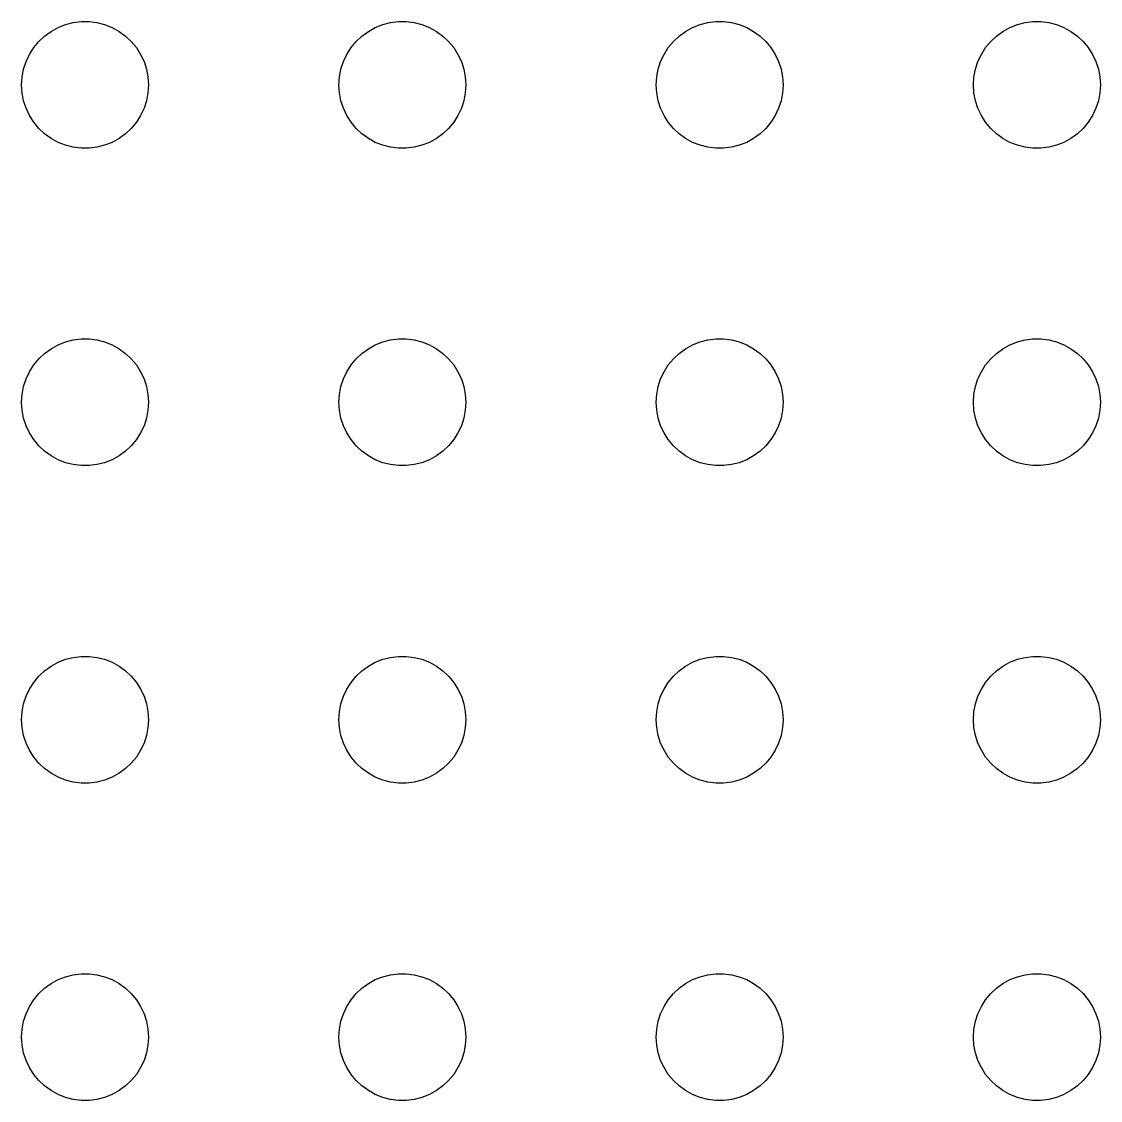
# Model space of a CAD drawing. Header units: metres. Extents: x -112 to 112, y -104 to 104.
# Drawn here: x -1.5 to 24, y 21 to 46.5 of the extents above; entities that cross this region are included whole.
import ezdxf

# ---------------------------------------------------------------- set-up
doc = ezdxf.new("R2010")
doc.units = ezdxf.units.M

msp = doc.modelspace()

# ---------------------------------------------------------------- linework, layer by layer
for p, q in [((-0.63866, 46.3572), (-0.46352, 46.4266)), ((-0.46352, 46.4266), (-0.28107, 46.4734)), ((-0.28107, 46.4734), (-0.09418, 46.497)), ((-0.09418, 46.497), (0.09418, 46.497)), ((0.09418, 46.497), (0.28107, 46.4734)), ((0.28107, 46.4734), (0.46352, 46.4266)), ((0.46352, 46.4266), (0.63866, 46.3572)), ((6.86133, 46.3572), (7.03647, 46.4266)), ((7.03647, 46.4266), (7.21892, 46.4734)), ((7.21892, 46.4734), (7.40581, 46.497)), ((7.40581, 46.497), (7.59418, 46.497)), ((7.59418, 46.497), (7.78107, 46.4734)), ((7.78107, 46.4734), (7.96352, 46.4266)), ((7.96352, 46.4266), (8.13866, 46.3572)), ((14.3613, 46.3572), (14.5365, 46.4266)), ((14.5365, 46.4266), (14.7189, 46.4734)), ((14.7189, 46.4734), (14.9058, 46.497)), ((14.9058, 46.497), (15.0942, 46.497)), ((15.0942, 46.497), (15.2811, 46.4734)), ((15.2811, 46.4734), (15.4635, 46.4266)), ((15.4635, 46.4266), (15.6387, 46.3572)), ((21.8613, 46.3572), (22.0365, 46.4266)), ((22.0365, 46.4266), (22.2189, 46.4734)), ((22.2189, 46.4734), (22.4058, 46.497)), ((22.4058, 46.497), (22.5942, 46.497)), ((22.5942, 46.497), (22.7811, 46.4734)), ((22.7811, 46.4734), (22.9635, 46.4266)), ((22.9635, 46.4266), (23.1387, 46.3572)), ((-1.09344, 46.0268), (-0.95613, 46.1558)), ((-0.95613, 46.1558), (-0.80373, 46.2665)), ((-0.80373, 46.2665), (-0.63866, 46.3572)), ((0.63866, 46.3572), (0.80373, 46.2665)), ((0.80373, 46.2665), (0.95613, 46.1558)), ((0.95613, 46.1558), (1.09344, 46.0268)), ((6.40654, 46.0268), (6.54385, 46.1558)), ((6.54385, 46.1558), (6.69626, 46.2665)), ((6.69626, 46.2665), (6.86133, 46.3572)), ((8.13866, 46.3572), (8.30373, 46.2665)), ((8.30373, 46.2665), (8.45613, 46.1558)), ((8.45613, 46.1558), (8.59344, 46.0268)), ((13.9065, 46.0268), (14.0439, 46.1558)), ((14.0439, 46.1558), (14.1963, 46.2665)), ((14.1963, 46.2665), (14.3613, 46.3572)), ((15.6387, 46.3572), (15.8037, 46.2665)), ((15.8037, 46.2665), (15.9561, 46.1558)), ((15.9561, 46.1558), (16.0934, 46.0268)), ((21.4065, 46.0268), (21.5439, 46.1558)), ((21.5439, 46.1558), (21.6963, 46.2665)), ((21.6963, 46.2665), (21.8613, 46.3572)), ((23.1387, 46.3572), (23.3037, 46.2665)), ((23.3037, 46.2665), (23.4561, 46.1558)), ((23.4561, 46.1558), (23.5934, 46.0268)), ((-1.21352, 45.8817), (-1.09344, 46.0268)), ((1.09344, 46.0268), (1.21352, 45.8817)), ((6.28647, 45.8817), (6.40654, 46.0268)), ((8.59344, 46.0268), (8.71352, 45.8817)), ((13.7865, 45.8817), (13.9065, 46.0268)), ((16.0934, 46.0268), (16.2135, 45.8817)), ((21.2865, 45.8817), (21.4065, 46.0268)), ((23.5934, 46.0268), (23.7135, 45.8817)), ((-1.39465, 45.5522), (-1.31445, 45.7226)), ((-1.31445, 45.7226), (-1.21352, 45.8817)), ((1.21352, 45.8817), (1.31445, 45.7226)), ((1.31445, 45.7226), (1.39465, 45.5522)), ((6.10533, 45.5522), (6.18553, 45.7226)), ((6.18553, 45.7226), (6.28647, 45.8817)), ((8.71352, 45.8817), (8.81445, 45.7226)), ((8.81445, 45.7226), (8.89465, 45.5522)), ((13.6053, 45.5522), (13.6855, 45.7226)), ((13.6855, 45.7226), (13.7865, 45.8817)), ((16.2135, 45.8817), (16.3145, 45.7226)), ((16.3145, 45.7226), (16.3947, 45.5522)), ((21.1053, 45.5522), (21.1855, 45.7226)), ((21.1855, 45.7226), (21.2865, 45.8817)), ((23.7135, 45.8817), (23.8145, 45.7226)), ((23.8145, 45.7226), (23.8947, 45.5522)), ((-1.45287, 45.373), (-1.39465, 45.5522)), ((1.39465, 45.5522), (1.45287, 45.373)), ((6.04712, 45.373), (6.10533, 45.5522)), ((8.89465, 45.5522), (8.95287, 45.373)), ((13.5471, 45.373), (13.6053, 45.5522)), ((16.3947, 45.5522), (16.4529, 45.373)), ((21.0471, 45.373), (21.1053, 45.5522)), ((23.8947, 45.5522), (23.9529, 45.373)), ((-1.5, 45), (-1.48816, 45.188)), ((-1.48816, 45.188), (-1.45287, 45.373)), ((1.45287, 45.373), (1.48816, 45.188)), ((1.48816, 45.188), (1.5, 45)), ((6, 45), (6.01183, 45.188)), ((6.01183, 45.188), (6.04712, 45.373)), ((8.95287, 45.373), (8.98816, 45.188)), ((8.98816, 45.188), (9, 45)), ((13.5, 45), (13.5118, 45.188)), ((13.5118, 45.188), (13.5471, 45.373)), ((16.4529, 45.373), (16.4882, 45.188)), ((16.4882, 45.188), (16.5, 45)), ((21, 45), (21.0118, 45.188)), ((21.0118, 45.188), (21.0471, 45.373)), ((23.9529, 45.373), (23.9882, 45.188)), ((23.9882, 45.188), (24, 45)), ((-1.48816, 44.812), (-1.5, 45)), ((1.5, 45), (1.48816, 44.812)), ((6.01183, 44.812), (6, 45)), ((9, 45), (8.98816, 44.812)), ((13.5118, 44.812), (13.5, 45)), ((16.5, 45), (16.4882, 44.812)), ((21.0118, 44.812), (21, 45)), ((24, 45), (23.9882, 44.812)), ((-1.45287, 44.627), (-1.48816, 44.812)), ((-1.39465, 44.4478), (-1.45287, 44.627)), ((1.45287, 44.627), (1.39465, 44.4478)), ((1.48816, 44.812), (1.45287, 44.627)), ((6.04712, 44.627), (6.01183, 44.812)), ((6.10533, 44.4478), (6.04712, 44.627)), ((8.95287, 44.627), (8.89465, 44.4478)), ((8.98816, 44.812), (8.95287, 44.627)), ((13.5471, 44.627), (13.5118, 44.812)), ((13.6053, 44.4478), (13.5471, 44.627)), ((16.4529, 44.627), (16.3947, 44.4478)), ((16.4882, 44.812), (16.4529, 44.627)), ((21.0471, 44.627), (21.0118, 44.812)), ((21.1053, 44.4478), (21.0471, 44.627)), ((23.9529, 44.627), (23.8947, 44.4478)), ((23.9882, 44.812), (23.9529, 44.627)), ((-1.31445, 44.2774), (-1.39465, 44.4478)), ((1.39465, 44.4478), (1.31445, 44.2774)), ((6.18553, 44.2774), (6.10533, 44.4478)), ((8.89465, 44.4478), (8.81445, 44.2774)), ((13.6855, 44.2774), (13.6053, 44.4478)), ((16.3947, 44.4478), (16.3145, 44.2774)), ((21.1855, 44.2774), (21.1053, 44.4478)), ((23.8947, 44.4478), (23.8145, 44.2774)), ((-1.21352, 44.1183), (-1.31445, 44.2774)), ((-1.09344, 43.9732), (-1.21352, 44.1183)), ((1.21352, 44.1183), (1.09344, 43.9732)), ((1.31445, 44.2774), (1.21352, 44.1183)), ((6.28647, 44.1183), (6.18553, 44.2774)), ((6.40654, 43.9732), (6.28647, 44.1183)), ((8.71352, 44.1183), (8.59344, 43.9732)), ((8.81445, 44.2774), (8.71352, 44.1183)), ((13.7865, 44.1183), (13.6855, 44.2774)), ((13.9065, 43.9732), (13.7865, 44.1183)), ((16.2135, 44.1183), (16.0934, 43.9732)), ((16.3145, 44.2774), (16.2135, 44.1183)), ((21.2865, 44.1183), (21.1855, 44.2774)), ((21.4065, 43.9732), (21.2865, 44.1183)), ((23.7135, 44.1183), (23.5934, 43.9732)), ((23.8145, 44.2774), (23.7135, 44.1183)), ((-0.95613, 43.8442), (-1.09344, 43.9732)), ((1.09344, 43.9732), (0.95613, 43.8442)), ((6.54385, 43.8442), (6.40654, 43.9732)), ((8.59344, 43.9732), (8.45613, 43.8442)), ((14.0439, 43.8442), (13.9065, 43.9732)), ((16.0934, 43.9732), (15.9561, 43.8442)), ((21.5439, 43.8442), (21.4065, 43.9732)), ((23.5934, 43.9732), (23.4561, 43.8442)), ((-0.80373, 43.7335), (-0.95613, 43.8442)), ((-0.63866, 43.6428), (-0.80373, 43.7335)), ((-0.46352, 43.5734), (-0.63866, 43.6428)), ((0.63866, 43.6428), (0.46352, 43.5734)), ((0.80373, 43.7335), (0.63866, 43.6428)), ((0.95613, 43.8442), (0.80373, 43.7335)), ((6.69626, 43.7335), (6.54385, 43.8442)), ((6.86133, 43.6428), (6.69626, 43.7335)), ((7.03647, 43.5734), (6.86133, 43.6428)), ((8.13866, 43.6428), (7.96352, 43.5734)), ((8.30373, 43.7335), (8.13866, 43.6428)), ((8.45613, 43.8442), (8.30373, 43.7335)), ((14.1963, 43.7335), (14.0439, 43.8442)), ((14.3613, 43.6428), (14.1963, 43.7335)), ((14.5365, 43.5734), (14.3613, 43.6428)), ((15.6387, 43.6428), (15.4635, 43.5734)), ((15.8037, 43.7335), (15.6387, 43.6428)), ((15.9561, 43.8442), (15.8037, 43.7335)), ((21.6963, 43.7335), (21.5439, 43.8442)), ((21.8613, 43.6428), (21.6963, 43.7335)), ((22.0365, 43.5734), (21.8613, 43.6428)), ((23.1387, 43.6428), (22.9635, 43.5734)), ((23.3037, 43.7335), (23.1387, 43.6428)), ((23.4561, 43.8442), (23.3037, 43.7335)), ((-0.28107, 43.5266), (-0.46352, 43.5734)), ((-0.09418, 43.503), (-0.28107, 43.5266)), ((0.09418, 43.503), (-0.09418, 43.503)), ((0.28107, 43.5266), (0.09418, 43.503)), ((0.46352, 43.5734), (0.28107, 43.5266)), ((7.21892, 43.5266), (7.03647, 43.5734)), ((7.40581, 43.503), (7.21892, 43.5266)), ((7.59418, 43.503), (7.40581, 43.503)), ((7.78107, 43.5266), (7.59418, 43.503)), ((7.96352, 43.5734), (7.78107, 43.5266)), ((14.7189, 43.5266), (14.5365, 43.5734)), ((14.9058, 43.503), (14.7189, 43.5266)), ((15.0942, 43.503), (14.9058, 43.503)), ((15.2811, 43.5266), (15.0942, 43.503)), ((15.4635, 43.5734), (15.2811, 43.5266)), ((22.2189, 43.5266), (22.0365, 43.5734)), ((22.4058, 43.503), (22.2189, 43.5266)), ((22.5942, 43.503), (22.4058, 43.503)), ((22.7811, 43.5266), (22.5942, 43.503)), ((22.9635, 43.5734), (22.7811, 43.5266)), ((-0.95613, 38.6558), (-0.80373, 38.7665)), ((-0.80373, 38.7665), (-0.63866, 38.8572)), ((-0.63866, 38.8572), (-0.46352, 38.9266)), ((-0.46352, 38.9266), (-0.28107, 38.9734)), ((-0.28107, 38.9734), (-0.09418, 38.997)), ((-0.09418, 38.997), (0.09418, 38.997)), ((0.09418, 38.997), (0.28107, 38.9734)), ((0.28107, 38.9734), (0.46352, 38.9266)), ((0.46352, 38.9266), (0.63866, 38.8572)), ((0.63866, 38.8572), (0.80373, 38.7665)), ((0.80373, 38.7665), (0.95613, 38.6558)), ((6.54385, 38.6558), (6.69626, 38.7665)), ((6.69626, 38.7665), (6.86133, 38.8572)), ((6.86133, 38.8572), (7.03647, 38.9266)), ((7.03647, 38.9266), (7.21892, 38.9734)), ((7.21892, 38.9734), (7.40581, 38.997)), ((7.40581, 38.997), (7.59418, 38.997)), ((7.59418, 38.997), (7.78107, 38.9734)), ((7.78107, 38.9734), (7.96352, 38.9266)), ((7.96352, 38.9266), (8.13866, 38.8572)), ((8.13866, 38.8572), (8.30373, 38.7665)), ((8.30373, 38.7665), (8.45613, 38.6558)), ((14.0439, 38.6558), (14.1963, 38.7665)), ((14.1963, 38.7665), (14.3613, 38.8572)), ((14.3613, 38.8572), (14.5365, 38.9266)), ((14.5365, 38.9266), (14.7189, 38.9734)), ((14.7189, 38.9734), (14.9058, 38.997)), ((14.9058, 38.997), (15.0942, 38.997)), ((15.0942, 38.997), (15.2811, 38.9734)), ((15.2811, 38.9734), (15.4635, 38.9266)), ((15.4635, 38.9266), (15.6387, 38.8572)), ((15.6387, 38.8572), (15.8037, 38.7665)), ((15.8037, 38.7665), (15.9561, 38.6558)), ((21.5439, 38.6558), (21.6963, 38.7665)), ((21.6963, 38.7665), (21.8613, 38.8572)), ((21.8613, 38.8572), (22.0365, 38.9266)), ((22.0365, 38.9266), (22.2189, 38.9734)), ((22.2189, 38.9734), (22.4058, 38.997)), ((22.4058, 38.997), (22.5942, 38.997)), ((22.5942, 38.997), (22.7811, 38.9734)), ((22.7811, 38.9734), (22.9635, 38.9266)), ((22.9635, 38.9266), (23.1387, 38.8572)), ((23.1387, 38.8572), (23.3037, 38.7665)), ((23.3037, 38.7665), (23.4561, 38.6558)), ((-1.21352, 38.3817), (-1.09344, 38.5268)), ((-1.09344, 38.5268), (-0.95613, 38.6558)), ((0.95613, 38.6558), (1.09344, 38.5268)), ((1.09344, 38.5268), (1.21352, 38.3817)), ((6.28647, 38.3817), (6.40654, 38.5268)), ((6.40654, 38.5268), (6.54385, 38.6558)), ((8.45613, 38.6558), (8.59344, 38.5268)), ((8.59344, 38.5268), (8.71352, 38.3817)), ((13.7865, 38.3817), (13.9065, 38.5268)), ((13.9065, 38.5268), (14.0439, 38.6558)), ((15.9561, 38.6558), (16.0934, 38.5268)), ((16.0934, 38.5268), (16.2135, 38.3817)), ((21.2865, 38.3817), (21.4065, 38.5268)), ((21.4065, 38.5268), (21.5439, 38.6558)), ((23.4561, 38.6558), (23.5934, 38.5268)), ((23.5934, 38.5268), (23.7135, 38.3817)), ((-1.31445, 38.2226), (-1.21352, 38.3817)), ((1.21352, 38.3817), (1.31445, 38.2226)), ((6.18553, 38.2226), (6.28647, 38.3817)), ((8.71352, 38.3817), (8.81445, 38.2226)), ((13.6855, 38.2226), (13.7865, 38.3817)), ((16.2135, 38.3817), (16.3145, 38.2226)), ((21.1855, 38.2226), (21.2865, 38.3817)), ((23.7135, 38.3817), (23.8145, 38.2226)), ((-1.45287, 37.873), (-1.39465, 38.0522)), ((-1.39465, 38.0522), (-1.31445, 38.2226)), ((1.31445, 38.2226), (1.39465, 38.0522)), ((1.39465, 38.0522), (1.45287, 37.873)), ((6.04712, 37.873), (6.10533, 38.0522)), ((6.10533, 38.0522), (6.18553, 38.2226)), ((8.81445, 38.2226), (8.89465, 38.0522)), ((8.89465, 38.0522), (8.95287, 37.873)), ((13.5471, 37.873), (13.6053, 38.0522)), ((13.6053, 38.0522), (13.6855, 38.2226)), ((16.3145, 38.2226), (16.3947, 38.0522)), ((16.3947, 38.0522), (16.4529, 37.873)), ((21.0471, 37.873), (21.1053, 38.0522)), ((21.1053, 38.0522), (21.1855, 38.2226)), ((23.8145, 38.2226), (23.8947, 38.0522)), ((23.8947, 38.0522), (23.9529, 37.873)), ((-1.48816, 37.688), (-1.45287, 37.873)), ((1.45287, 37.873), (1.48816, 37.688)), ((6.01183, 37.688), (6.04712, 37.873)), ((8.95287, 37.873), (8.98816, 37.688)), ((13.5118, 37.688), (13.5471, 37.873)), ((16.4529, 37.873), (16.4882, 37.688)), ((21.0118, 37.688), (21.0471, 37.873)), ((23.9529, 37.873), (23.9882, 37.688)), ((-1.5, 37.5), (-1.48816, 37.688)), ((-1.48816, 37.312), (-1.5, 37.5)), ((1.48816, 37.688), (1.5, 37.5)), ((1.5, 37.5), (1.48816, 37.312)), ((6, 37.5), (6.01183, 37.688)), ((6.01183, 37.312), (6, 37.5)), ((8.98816, 37.688), (9, 37.5)), ((9, 37.5), (8.98816, 37.312)), ((13.5, 37.5), (13.5118, 37.688)), ((13.5118, 37.312), (13.5, 37.5)), ((16.4882, 37.688), (16.5, 37.5)), ((16.5, 37.5), (16.4882, 37.312)), ((21, 37.5), (21.0118, 37.688)), ((21.0118, 37.312), (21, 37.5)), ((23.9882, 37.688), (24, 37.5)), ((24, 37.5), (23.9882, 37.312)), ((-1.45287, 37.127), (-1.48816, 37.312)), ((1.48816, 37.312), (1.45287, 37.127)), ((6.04712, 37.127), (6.01183, 37.312)), ((8.98816, 37.312), (8.95287, 37.127)), ((13.5471, 37.127), (13.5118, 37.312)), ((16.4882, 37.312), (16.4529, 37.127)), ((21.0471, 37.127), (21.0118, 37.312)), ((23.9882, 37.312), (23.9529, 37.127)), ((-1.39465, 36.9478), (-1.45287, 37.127)), ((1.45287, 37.127), (1.39465, 36.9478)), ((6.10533, 36.9478), (6.04712, 37.127)), ((8.95287, 37.127), (8.89465, 36.9478)), ((13.6053, 36.9478), (13.5471, 37.127)), ((16.4529, 37.127), (16.3947, 36.9478)), ((21.1053, 36.9478), (21.0471, 37.127)), ((23.9529, 37.127), (23.8947, 36.9478)), ((-1.31445, 36.7774), (-1.39465, 36.9478)), ((-1.21352, 36.6183), (-1.31445, 36.7774)), ((1.31445, 36.7774), (1.21352, 36.6183)), ((1.39465, 36.9478), (1.31445, 36.7774)), ((6.18553, 36.7774), (6.10533, 36.9478)), ((6.28647, 36.6183), (6.18553, 36.7774)), ((8.81445, 36.7774), (8.71352, 36.6183)), ((8.89465, 36.9478), (8.81445, 36.7774)), ((13.6855, 36.7774), (13.6053, 36.9478)), ((13.7865, 36.6183), (13.6855, 36.7774)), ((16.3145, 36.7774), (16.2135, 36.6183)), ((16.3947, 36.9478), (16.3145, 36.7774)), ((21.1855, 36.7774), (21.1053, 36.9478)), ((21.2865, 36.6183), (21.1855, 36.7774)), ((23.8145, 36.7774), (23.7135, 36.6183)), ((23.8947, 36.9478), (23.8145, 36.7774)), ((-1.09344, 36.4732), (-1.21352, 36.6183)), ((-0.95613, 36.3442), (-1.09344, 36.4732)), ((1.09344, 36.4732), (0.95613, 36.3442)), ((1.21352, 36.6183), (1.09344, 36.4732)), ((6.40654, 36.4732), (6.28647, 36.6183)), ((6.54385, 36.3442), (6.40654, 36.4732)), ((8.59344, 36.4732), (8.45613, 36.3442)), ((8.71352, 36.6183), (8.59344, 36.4732)), ((13.9065, 36.4732), (13.7865, 36.6183)), ((14.0439, 36.3442), (13.9065, 36.4732)), ((16.0934, 36.4732), (15.9561, 36.3442)), ((16.2135, 36.6183), (16.0934, 36.4732)), ((21.4065, 36.4732), (21.2865, 36.6183)), ((21.5439, 36.3442), (21.4065, 36.4732)), ((23.5934, 36.4732), (23.4561, 36.3442)), ((23.7135, 36.6183), (23.5934, 36.4732)), ((-0.80373, 36.2335), (-0.95613, 36.3442)), ((-0.63866, 36.1428), (-0.80373, 36.2335)), ((0.80373, 36.2335), (0.63866, 36.1428)), ((0.95613, 36.3442), (0.80373, 36.2335)), ((6.69626, 36.2335), (6.54385, 36.3442)), ((6.86133, 36.1428), (6.69626, 36.2335)), ((8.30373, 36.2335), (8.13866, 36.1428)), ((8.45613, 36.3442), (8.30373, 36.2335)), ((14.1963, 36.2335), (14.0439, 36.3442)), ((14.3613, 36.1428), (14.1963, 36.2335)), ((15.8037, 36.2335), (15.6387, 36.1428)), ((15.9561, 36.3442), (15.8037, 36.2335)), ((21.6963, 36.2335), (21.5439, 36.3442)), ((21.8613, 36.1428), (21.6963, 36.2335)), ((23.3037, 36.2335), (23.1387, 36.1428)), ((23.4561, 36.3442), (23.3037, 36.2335)), ((-0.46352, 36.0734), (-0.63866, 36.1428)), ((-0.28107, 36.0266), (-0.46352, 36.0734)), ((-0.09418, 36.003), (-0.28107, 36.0266)), ((0.09418, 36.003), (-0.09418, 36.003)), ((0.28107, 36.0266), (0.09418, 36.003)), ((0.46352, 36.0734), (0.28107, 36.0266)), ((0.63866, 36.1428), (0.46352, 36.0734)), ((7.03647, 36.0734), (6.86133, 36.1428)), ((7.21892, 36.0266), (7.03647, 36.0734)), ((7.40581, 36.003), (7.21892, 36.0266)), ((7.59418, 36.003), (7.40581, 36.003)), ((7.78107, 36.0266), (7.59418, 36.003)), ((7.96352, 36.0734), (7.78107, 36.0266)), ((8.13866, 36.1428), (7.96352, 36.0734)), ((14.5365, 36.0734), (14.3613, 36.1428)), ((14.7189, 36.0266), (14.5365, 36.0734)), ((14.9058, 36.003), (14.7189, 36.0266)), ((15.0942, 36.003), (14.9058, 36.003)), ((15.2811, 36.0266), (15.0942, 36.003)), ((15.4635, 36.0734), (15.2811, 36.0266)), ((15.6387, 36.1428), (15.4635, 36.0734)), ((22.0365, 36.0734), (21.8613, 36.1428)), ((22.2189, 36.0266), (22.0365, 36.0734)), ((22.4058, 36.003), (22.2189, 36.0266)), ((22.5942, 36.003), (22.4058, 36.003)), ((22.7811, 36.0266), (22.5942, 36.003)), ((22.9635, 36.0734), (22.7811, 36.0266)), ((23.1387, 36.1428), (22.9635, 36.0734)), ((-0.63866, 31.3572), (-0.46352, 31.4266)), ((-0.46352, 31.4266), (-0.28107, 31.4734)), ((-0.28107, 31.4734), (-0.09418, 31.497)), ((-0.09418, 31.497), (0.09418, 31.497)), ((0.09418, 31.497), (0.28107, 31.4734)), ((0.28107, 31.4734), (0.46352, 31.4266)), ((0.46352, 31.4266), (0.63866, 31.3572)), ((6.86133, 31.3572), (7.03647, 31.4266)), ((7.03647, 31.4266), (7.21892, 31.4734)), ((7.21892, 31.4734), (7.40581, 31.497)), ((7.40581, 31.497), (7.59418, 31.497)), ((7.59418, 31.497), (7.78107, 31.4734)), ((7.78107, 31.4734), (7.96352, 31.4266)), ((7.96352, 31.4266), (8.13866, 31.3572)), ((14.3613, 31.3572), (14.5365, 31.4266)), ((14.5365, 31.4266), (14.7189, 31.4734)), ((14.7189, 31.4734), (14.9058, 31.497)), ((14.9058, 31.497), (15.0942, 31.497)), ((15.0942, 31.497), (15.2811, 31.4734)), ((15.2811, 31.4734), (15.4635, 31.4266)), ((15.4635, 31.4266), (15.6387, 31.3572)), ((21.8613, 31.3572), (22.0365, 31.4266)), ((22.0365, 31.4266), (22.2189, 31.4734)), ((22.2189, 31.4734), (22.4058, 31.497)), ((22.4058, 31.497), (22.5942, 31.497)), ((22.5942, 31.497), (22.7811, 31.4734)), ((22.7811, 31.4734), (22.9635, 31.4266)), ((22.9635, 31.4266), (23.1387, 31.3572)), ((-1.09344, 31.0268), (-0.95613, 31.1558)), ((-0.95613, 31.1558), (-0.80373, 31.2665)), ((-0.80373, 31.2665), (-0.63866, 31.3572)), ((0.63866, 31.3572), (0.80373, 31.2665)), ((0.80373, 31.2665), (0.95613, 31.1558)), ((0.95613, 31.1558), (1.09344, 31.0268)), ((6.40654, 31.0268), (6.54385, 31.1558)), ((6.54385, 31.1558), (6.69626, 31.2665)), ((6.69626, 31.2665), (6.86133, 31.3572)), ((8.13866, 31.3572), (8.30373, 31.2665)), ((8.30373, 31.2665), (8.45613, 31.1558)), ((8.45613, 31.1558), (8.59344, 31.0268)), ((13.9065, 31.0268), (14.0439, 31.1558)), ((14.0439, 31.1558), (14.1963, 31.2665)), ((14.1963, 31.2665), (14.3613, 31.3572)), ((15.6387, 31.3572), (15.8037, 31.2665)), ((15.8037, 31.2665), (15.9561, 31.1558)), ((15.9561, 31.1558), (16.0934, 31.0268)), ((21.4065, 31.0268), (21.5439, 31.1558)), ((21.5439, 31.1558), (21.6963, 31.2665)), ((21.6963, 31.2665), (21.8613, 31.3572)), ((23.1387, 31.3572), (23.3037, 31.2665)), ((23.3037, 31.2665), (23.4561, 31.1558)), ((23.4561, 31.1558), (23.5934, 31.0268)), ((-1.31445, 30.7226), (-1.21352, 30.8817)), ((-1.21352, 30.8817), (-1.09344, 31.0268)), ((1.09344, 31.0268), (1.21352, 30.8817)), ((1.21352, 30.8817), (1.31445, 30.7226)), ((6.18553, 30.7226), (6.28647, 30.8817)), ((6.28647, 30.8817), (6.40654, 31.0268)), ((8.59344, 31.0268), (8.71352, 30.8817)), ((8.71352, 30.8817), (8.81445, 30.7226)), ((13.6855, 30.7226), (13.7865, 30.8817)), ((13.7865, 30.8817), (13.9065, 31.0268)), ((16.0934, 31.0268), (16.2135, 30.8817)), ((16.2135, 30.8817), (16.3145, 30.7226)), ((21.1855, 30.7226), (21.2865, 30.8817)), ((21.2865, 30.8817), (21.4065, 31.0268)), ((23.5934, 31.0268), (23.7135, 30.8817)), ((23.7135, 30.8817), (23.8145, 30.7226)), ((-1.39465, 30.5522), (-1.31445, 30.7226)), ((1.31445, 30.7226), (1.39465, 30.5522)), ((6.10533, 30.5522), (6.18553, 30.7226)), ((8.81445, 30.7226), (8.89465, 30.5522)), ((13.6053, 30.5522), (13.6855, 30.7226)), ((16.3145, 30.7226), (16.3947, 30.5522)), ((21.1053, 30.5522), (21.1855, 30.7226)), ((23.8145, 30.7226), (23.8947, 30.5522)), ((-1.48816, 30.188), (-1.45287, 30.373)), ((-1.45287, 30.373), (-1.39465, 30.5522)), ((1.39465, 30.5522), (1.45287, 30.373)), ((1.45287, 30.373), (1.48816, 30.188)), ((6.01183, 30.188), (6.04712, 30.373)), ((6.04712, 30.373), (6.10533, 30.5522)), ((8.89465, 30.5522), (8.95287, 30.373)), ((8.95287, 30.373), (8.98816, 30.188)), ((13.5118, 30.188), (13.5471, 30.373)), ((13.5471, 30.373), (13.6053, 30.5522)), ((16.3947, 30.5522), (16.4529, 30.373)), ((16.4529, 30.373), (16.4882, 30.188)), ((21.0118, 30.188), (21.0471, 30.373)), ((21.0471, 30.373), (21.1053, 30.5522)), ((23.8947, 30.5522), (23.9529, 30.373)), ((23.9529, 30.373), (23.9882, 30.188)), ((-1.5, 30), (-1.48816, 30.188)), ((1.48816, 30.188), (1.5, 30)), ((6, 30), (6.01183, 30.188)), ((8.98816, 30.188), (9, 30)), ((13.5, 30), (13.5118, 30.188)), ((16.4882, 30.188), (16.5, 30)), ((21, 30), (21.0118, 30.188)), ((23.9882, 30.188), (24, 30)), ((-1.48816, 29.812), (-1.5, 30)), ((1.5, 30), (1.48816, 29.812)), ((6.01183, 29.812), (6, 30)), ((9, 30), (8.98816, 29.812)), ((13.5118, 29.812), (13.5, 30)), ((16.5, 30), (16.4882, 29.812)), ((21.0118, 29.812), (21, 30)), ((24, 30), (23.9882, 29.812)), ((-1.45287, 29.627), (-1.48816, 29.812)), ((-1.39465, 29.4478), (-1.45287, 29.627)), ((1.45287, 29.627), (1.39465, 29.4478)), ((1.48816, 29.812), (1.45287, 29.627)), ((6.04712, 29.627), (6.01183, 29.812)), ((6.10533, 29.4478), (6.04712, 29.627)), ((8.95287, 29.627), (8.89465, 29.4478)), ((8.98816, 29.812), (8.95287, 29.627)), ((13.5471, 29.627), (13.5118, 29.812)), ((13.6053, 29.4478), (13.5471, 29.627)), ((16.4529, 29.627), (16.3947, 29.4478)), ((16.4882, 29.812), (16.4529, 29.627)), ((21.0471, 29.627), (21.0118, 29.812)), ((21.1053, 29.4478), (21.0471, 29.627)), ((23.9529, 29.627), (23.8947, 29.4478)), ((23.9882, 29.812), (23.9529, 29.627)), ((-1.31445, 29.2774), (-1.39465, 29.4478)), ((1.39465, 29.4478), (1.31445, 29.2774)), ((6.18553, 29.2774), (6.10533, 29.4478)), ((8.89465, 29.4478), (8.81445, 29.2774)), ((13.6855, 29.2774), (13.6053, 29.4478)), ((16.3947, 29.4478), (16.3145, 29.2774)), ((21.1855, 29.2774), (21.1053, 29.4478)), ((23.8947, 29.4478), (23.8145, 29.2774)), ((-1.21352, 29.1183), (-1.31445, 29.2774)), ((-1.09344, 28.9732), (-1.21352, 29.1183)), ((1.21352, 29.1183), (1.09344, 28.9732)), ((1.31445, 29.2774), (1.21352, 29.1183)), ((6.28647, 29.1183), (6.18553, 29.2774)), ((6.40654, 28.9732), (6.28647, 29.1183)), ((8.71352, 29.1183), (8.59344, 28.9732)), ((8.81445, 29.2774), (8.71352, 29.1183)), ((13.7865, 29.1183), (13.6855, 29.2774)), ((13.9065, 28.9732), (13.7865, 29.1183)), ((16.2135, 29.1183), (16.0934, 28.9732)), ((16.3145, 29.2774), (16.2135, 29.1183)), ((21.2865, 29.1183), (21.1855, 29.2774)), ((21.4065, 28.9732), (21.2865, 29.1183)), ((23.7135, 29.1183), (23.5934, 28.9732)), ((23.8145, 29.2774), (23.7135, 29.1183)), ((-0.95613, 28.8442), (-1.09344, 28.9732)), ((-0.80373, 28.7335), (-0.95613, 28.8442)), ((0.95613, 28.8442), (0.80373, 28.7335)), ((1.09344, 28.9732), (0.95613, 28.8442)), ((6.54385, 28.8442), (6.40654, 28.9732)), ((6.69626, 28.7335), (6.54385, 28.8442)), ((8.45613, 28.8442), (8.30373, 28.7335)), ((8.59344, 28.9732), (8.45613, 28.8442)), ((14.0439, 28.8442), (13.9065, 28.9732)), ((14.1963, 28.7335), (14.0439, 28.8442)), ((15.9561, 28.8442), (15.8037, 28.7335)), ((16.0934, 28.9732), (15.9561, 28.8442)), ((21.5439, 28.8442), (21.4065, 28.9732)), ((21.6963, 28.7335), (21.5439, 28.8442)), ((23.4561, 28.8442), (23.3037, 28.7335)), ((23.5934, 28.9732), (23.4561, 28.8442)), ((-0.63866, 28.6427), (-0.80373, 28.7335)), ((-0.46352, 28.5734), (-0.63866, 28.6427)), ((-0.28107, 28.5266), (-0.46352, 28.5734)), ((0.46352, 28.5734), (0.28107, 28.5266)), ((0.63866, 28.6427), (0.46352, 28.5734)), ((0.80373, 28.7335), (0.63866, 28.6427)), ((6.86133, 28.6427), (6.69626, 28.7335)), ((7.03647, 28.5734), (6.86133, 28.6427)), ((7.21892, 28.5266), (7.03647, 28.5734)), ((7.96352, 28.5734), (7.78107, 28.5266)), ((8.13866, 28.6427), (7.96352, 28.5734)), ((8.30373, 28.7335), (8.13866, 28.6427)), ((14.3613, 28.6427), (14.1963, 28.7335)), ((14.5365, 28.5734), (14.3613, 28.6427)), ((14.7189, 28.5266), (14.5365, 28.5734)), ((15.4635, 28.5734), (15.2811, 28.5266)), ((15.6387, 28.6427), (15.4635, 28.5734)), ((15.8037, 28.7335), (15.6387, 28.6427)), ((21.8613, 28.6427), (21.6963, 28.7335)), ((22.0365, 28.5734), (21.8613, 28.6427)), ((22.2189, 28.5266), (22.0365, 28.5734)), ((22.9635, 28.5734), (22.7811, 28.5266)), ((23.1387, 28.6427), (22.9635, 28.5734)), ((23.3037, 28.7335), (23.1387, 28.6427)), ((-0.09418, 28.503), (-0.28107, 28.5266)), ((0.09418, 28.503), (-0.09418, 28.503)), ((0.28107, 28.5266), (0.09418, 28.503)), ((7.40581, 28.503), (7.21892, 28.5266)), ((7.59418, 28.503), (7.40581, 28.503)), ((7.78107, 28.5266), (7.59418, 28.503)), ((14.9058, 28.503), (14.7189, 28.5266)), ((15.0942, 28.503), (14.9058, 28.503)), ((15.2811, 28.5266), (15.0942, 28.503)), ((22.4058, 28.503), (22.2189, 28.5266)), ((22.5942, 28.503), (22.4058, 28.503)), ((22.7811, 28.5266), (22.5942, 28.503)), ((-0.46352, 23.9266), (-0.28107, 23.9734)), ((-0.28107, 23.9734), (-0.09418, 23.997)), ((-0.09418, 23.997), (0.09418, 23.997)), ((0.09418, 23.997), (0.28107, 23.9734)), ((0.28107, 23.9734), (0.46352, 23.9266)), ((7.03647, 23.9266), (7.21892, 23.9734)), ((7.21892, 23.9734), (7.40581, 23.997)), ((7.40581, 23.997), (7.59418, 23.997)), ((7.59418, 23.997), (7.78107, 23.9734)), ((7.78107, 23.9734), (7.96352, 23.9266)), ((14.5365, 23.9266), (14.7189, 23.9734)), ((14.7189, 23.9734), (14.9058, 23.997)), ((14.9058, 23.997), (15.0942, 23.997)), ((15.0942, 23.997), (15.2811, 23.9734)), ((15.2811, 23.9734), (15.4635, 23.9266)), ((22.0365, 23.9266), (22.2189, 23.9734)), ((22.2189, 23.9734), (22.4058, 23.997)), ((22.4058, 23.997), (22.5942, 23.997)), ((22.5942, 23.997), (22.7811, 23.9734)), ((22.7811, 23.9734), (22.9635, 23.9266)), ((-0.95613, 23.6558), (-0.80373, 23.7665)), ((-0.80373, 23.7665), (-0.63866, 23.8572)), ((-0.63866, 23.8572), (-0.46352, 23.9266)), ((0.46352, 23.9266), (0.63866, 23.8572)), ((0.63866, 23.8572), (0.80373, 23.7665)), ((0.80373, 23.7665), (0.95613, 23.6558)), ((6.54385, 23.6558), (6.69626, 23.7665)), ((6.69626, 23.7665), (6.86133, 23.8572)), ((6.86133, 23.8572), (7.03647, 23.9266)), ((7.96352, 23.9266), (8.13866, 23.8572)), ((8.13866, 23.8572), (8.30373, 23.7665)), ((8.30373, 23.7665), (8.45613, 23.6558)), ((14.0439, 23.6558), (14.1963, 23.7665)), ((14.1963, 23.7665), (14.3613, 23.8572)), ((14.3613, 23.8572), (14.5365, 23.9266)), ((15.4635, 23.9266), (15.6387, 23.8572)), ((15.6387, 23.8572), (15.8037, 23.7665)), ((15.8037, 23.7665), (15.9561, 23.6558)), ((21.5439, 23.6558), (21.6963, 23.7665)), ((21.6963, 23.7665), (21.8613, 23.8572)), ((21.8613, 23.8572), (22.0365, 23.9266)), ((22.9635, 23.9266), (23.1387, 23.8572)), ((23.1387, 23.8572), (23.3037, 23.7665)), ((23.3037, 23.7665), (23.4561, 23.6558)), ((-1.21352, 23.3817), (-1.09344, 23.5268)), ((-1.09344, 23.5268), (-0.95613, 23.6558)), ((0.95613, 23.6558), (1.09344, 23.5268)), ((1.09344, 23.5268), (1.21352, 23.3817)), ((6.28647, 23.3817), (6.40654, 23.5268)), ((6.40654, 23.5268), (6.54385, 23.6558)), ((8.45613, 23.6558), (8.59344, 23.5268)), ((8.59344, 23.5268), (8.71352, 23.3817)), ((13.7865, 23.3817), (13.9065, 23.5268)), ((13.9065, 23.5268), (14.0439, 23.6558)), ((15.9561, 23.6558), (16.0934, 23.5268)), ((16.0934, 23.5268), (16.2135, 23.3817)), ((21.2865, 23.3817), (21.4065, 23.5268)), ((21.4065, 23.5268), (21.5439, 23.6558)), ((23.4561, 23.6558), (23.5934, 23.5268)), ((23.5934, 23.5268), (23.7135, 23.3817)), ((-1.39465, 23.0522), (-1.31445, 23.2226)), ((-1.31445, 23.2226), (-1.21352, 23.3817)), ((1.21352, 23.3817), (1.31445, 23.2226)), ((1.31445, 23.2226), (1.39465, 23.0522)), ((6.10533, 23.0522), (6.18553, 23.2226)), ((6.18553, 23.2226), (6.28647, 23.3817)), ((8.71352, 23.3817), (8.81445, 23.2226)), ((8.81445, 23.2226), (8.89465, 23.0522)), ((13.6053, 23.0522), (13.6855, 23.2226)), ((13.6855, 23.2226), (13.7865, 23.3817)), ((16.2135, 23.3817), (16.3145, 23.2226)), ((16.3145, 23.2226), (16.3947, 23.0522)), ((21.1053, 23.0522), (21.1855, 23.2226)), ((21.1855, 23.2226), (21.2865, 23.3817)), ((23.7135, 23.3817), (23.8145, 23.2226)), ((23.8145, 23.2226), (23.8947, 23.0522)), ((-1.45287, 22.873), (-1.39465, 23.0522)), ((1.39465, 23.0522), (1.45287, 22.873)), ((6.04712, 22.873), (6.10533, 23.0522)), ((8.89465, 23.0522), (8.95287, 22.873)), ((13.5471, 22.873), (13.6053, 23.0522)), ((16.3947, 23.0522), (16.4529, 22.873)), ((21.0471, 22.873), (21.1053, 23.0522)), ((23.8947, 23.0522), (23.9529, 22.873)), ((-1.48816, 22.688), (-1.45287, 22.873)), ((1.45287, 22.873), (1.48816, 22.688)), ((6.01183, 22.688), (6.04712, 22.873)), ((8.95287, 22.873), (8.98816, 22.688)), ((13.5118, 22.688), (13.5471, 22.873)), ((16.4529, 22.873), (16.4882, 22.688)), ((21.0118, 22.688), (21.0471, 22.873)), ((23.9529, 22.873), (23.9882, 22.688)), ((-1.5, 22.5), (-1.48816, 22.688)), ((-1.48816, 22.312), (-1.5, 22.5)), ((1.48816, 22.688), (1.5, 22.5)), ((1.5, 22.5), (1.48816, 22.312)), ((6, 22.5), (6.01183, 22.688)), ((6.01183, 22.312), (6, 22.5)), ((8.98816, 22.688), (9, 22.5)), ((9, 22.5), (8.98816, 22.312)), ((13.5, 22.5), (13.5118, 22.688)), ((13.5118, 22.312), (13.5, 22.5)), ((16.4882, 22.688), (16.5, 22.5)), ((16.5, 22.5), (16.4882, 22.312)), ((21, 22.5), (21.0118, 22.688)), ((21.0118, 22.312), (21, 22.5)), ((23.9882, 22.688), (24, 22.5)), ((24, 22.5), (23.9882, 22.312)), ((-1.45287, 22.127), (-1.48816, 22.312)), ((1.48816, 22.312), (1.45287, 22.127)), ((6.04712, 22.127), (6.01183, 22.312)), ((8.98816, 22.312), (8.95287, 22.127)), ((13.5471, 22.127), (13.5118, 22.312)), ((16.4882, 22.312), (16.4529, 22.127)), ((21.0471, 22.127), (21.0118, 22.312)), ((23.9882, 22.312), (23.9529, 22.127)), ((-1.39465, 21.9478), (-1.45287, 22.127)), ((-1.31445, 21.7774), (-1.39465, 21.9478)), ((1.39465, 21.9478), (1.31445, 21.7774)), ((1.45287, 22.127), (1.39465, 21.9478)), ((6.10533, 21.9478), (6.04712, 22.127)), ((6.18553, 21.7774), (6.10533, 21.9478)), ((8.89465, 21.9478), (8.81445, 21.7774)), ((8.95287, 22.127), (8.89465, 21.9478)), ((13.6053, 21.9478), (13.5471, 22.127)), ((13.6855, 21.7774), (13.6053, 21.9478)), ((16.3947, 21.9478), (16.3145, 21.7774)), ((16.4529, 22.127), (16.3947, 21.9478)), ((21.1053, 21.9478), (21.0471, 22.127)), ((21.1855, 21.7774), (21.1053, 21.9478)), ((23.8947, 21.9478), (23.8145, 21.7774)), ((23.9529, 22.127), (23.8947, 21.9478)), ((-1.21352, 21.6183), (-1.31445, 21.7774)), ((1.31445, 21.7774), (1.21352, 21.6183)), ((6.28647, 21.6183), (6.18553, 21.7774)), ((8.81445, 21.7774), (8.71352, 21.6183)), ((13.7865, 21.6183), (13.6855, 21.7774)), ((16.3145, 21.7774), (16.2135, 21.6183)), ((21.2865, 21.6183), (21.1855, 21.7774)), ((23.8145, 21.7774), (23.7135, 21.6183)), ((-1.09344, 21.4732), (-1.21352, 21.6183)), ((-0.95613, 21.3442), (-1.09344, 21.4732)), ((1.09344, 21.4732), (0.95613, 21.3442)), ((1.21352, 21.6183), (1.09344, 21.4732)), ((6.40654, 21.4732), (6.28647, 21.6183)), ((6.54385, 21.3442), (6.40654, 21.4732)), ((8.59344, 21.4732), (8.45613, 21.3442)), ((8.71352, 21.6183), (8.59344, 21.4732)), ((13.9065, 21.4732), (13.7865, 21.6183)), ((14.0439, 21.3442), (13.9065, 21.4732)), ((16.0934, 21.4732), (15.9561, 21.3442)), ((16.2135, 21.6183), (16.0934, 21.4732)), ((21.4065, 21.4732), (21.2865, 21.6183)), ((21.5439, 21.3442), (21.4065, 21.4732)), ((23.5934, 21.4732), (23.4561, 21.3442)), ((23.7135, 21.6183), (23.5934, 21.4732)), ((-0.80373, 21.2335), (-0.95613, 21.3442)), ((-0.63866, 21.1427), (-0.80373, 21.2335)), ((0.80373, 21.2335), (0.63866, 21.1427)), ((0.95613, 21.3442), (0.80373, 21.2335)), ((6.69626, 21.2335), (6.54385, 21.3442)), ((6.86133, 21.1427), (6.69626, 21.2335)), ((8.30373, 21.2335), (8.13866, 21.1427)), ((8.45613, 21.3442), (8.30373, 21.2335)), ((14.1963, 21.2335), (14.0439, 21.3442)), ((14.3613, 21.1427), (14.1963, 21.2335)), ((15.8037, 21.2335), (15.6387, 21.1427)), ((15.9561, 21.3442), (15.8037, 21.2335)), ((21.6963, 21.2335), (21.5439, 21.3442)), ((21.8613, 21.1427), (21.6963, 21.2335)), ((23.3037, 21.2335), (23.1387, 21.1427)), ((23.4561, 21.3442), (23.3037, 21.2335)), ((-0.46352, 21.0734), (-0.63866, 21.1427)), ((-0.28107, 21.0266), (-0.46352, 21.0734)), ((-0.09418, 21.003), (-0.28107, 21.0266)), ((0.09418, 21.003), (-0.09418, 21.003)), ((0.28107, 21.0266), (0.09418, 21.003)), ((0.46352, 21.0734), (0.28107, 21.0266)), ((0.63866, 21.1427), (0.46352, 21.0734)), ((7.03647, 21.0734), (6.86133, 21.1427)), ((7.21892, 21.0266), (7.03647, 21.0734)), ((7.40581, 21.003), (7.21892, 21.0266)), ((7.59418, 21.003), (7.40581, 21.003)), ((7.78107, 21.0266), (7.59418, 21.003)), ((7.96352, 21.0734), (7.78107, 21.0266)), ((8.13866, 21.1427), (7.96352, 21.0734)), ((14.5365, 21.0734), (14.3613, 21.1427)), ((14.7189, 21.0266), (14.5365, 21.0734)), ((14.9058, 21.003), (14.7189, 21.0266)), ((15.0942, 21.003), (14.9058, 21.003)), ((15.2811, 21.0266), (15.0942, 21.003)), ((15.4635, 21.0734), (15.2811, 21.0266)), ((15.6387, 21.1427), (15.4635, 21.0734)), ((22.0365, 21.0734), (21.8613, 21.1427)), ((22.2189, 21.0266), (22.0365, 21.0734)), ((22.4058, 21.003), (22.2189, 21.0266)), ((22.5942, 21.003), (22.4058, 21.003)), ((22.7811, 21.0266), (22.5942, 21.003)), ((22.9635, 21.0734), (22.7811, 21.0266)), ((23.1387, 21.1427), (22.9635, 21.0734))]:
    msp.add_line(p, q)

doc.saveas('drawing.dxf')
